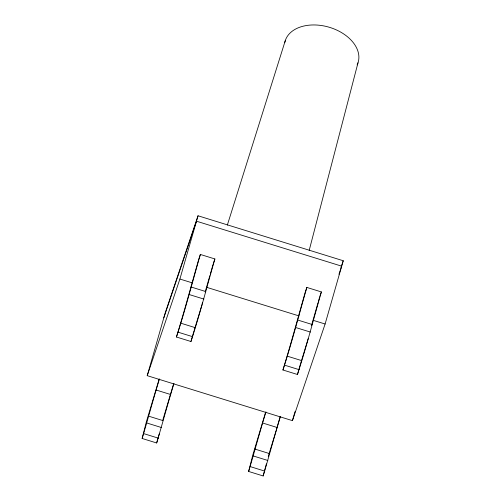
<?xml version="1.0" encoding="UTF-8"?>
<svg xmlns="http://www.w3.org/2000/svg" width="501" height="501" viewBox="0 0 501 501"><rect width="100%" height="100%" fill="white"/><g stroke="black" fill="none" stroke-linecap="round" stroke-linejoin="round"><path stroke-width="0.75" d="M173.979 383.428C167.873 403.192 162.6 423.176 156.656 442.972L142.134 438.475C148.083 418.679 153.356 398.696 159.456 378.925M176.446 337.01C185.326 309.75 192.44 282 200.369 254.458L214.891 258.954C206.963 286.497 199.849 314.246 190.969 341.513L176.446 337.01C184.33 311.221 191.357 285.232 198.734 259.286L200.369 254.458M202.116 304.163L202.417 302.779M280.472 416.406C274.366 436.171 269.093 456.154 263.144 475.95L248.628 471.454C254.571 451.658 259.844 431.674 265.95 411.903M266.394 463.87L263.144 475.95M282.933 369.988C291.82 342.728 298.928 314.979 306.856 287.436L321.379 291.933C313.451 319.475 306.336 347.224 297.456 374.491L282.933 369.988C290.824 344.2 297.844 318.21 305.222 292.265L306.856 287.436M309.186 250.387L357.99 62.838M147.219 375.669L165.361 312.405L198.033 215.774L343.248 260.745L325.105 324.009L292.434 420.64L147.219 375.669L179.897 279.038L198.033 215.774M142.134 438.475L146.367 421.829L159.124 379.238M156.656 442.972L158.253 437.411M158.648 436.02L159.249 433.935M173.434 384.474L162.681 420.471M190.969 341.513L194.019 330.867M205.166 291.989L209.85 275.663M210.276 274.179L213.044 264.528M248.628 471.454L252.861 454.808L265.611 412.217M276.314 430.021L280.134 416.713M297.456 374.491L300.512 363.845M311.447 325.713L318.041 302.704M318.467 301.22L319.744 296.761M292.434 420.64L295.014 411.628M194.25 330.121L201.966 304.858M268.279 456.38L276.107 430.76M300.738 363.1L308.228 338.582M227.322 225.137L285.382 40.349M163.802 317.828L196.48 221.198L341.695 266.169L338.952 274.279M213.257 263.783L214.891 258.954M319.976 296.072L321.379 291.933M341.006 267.384L343.248 260.745M179.897 279.038L191.808 282.727M206.706 287.342L299.047 315.937M313.194 320.321L325.105 324.009M191.038 286.992L205.56 291.488M297.525 319.97L312.048 324.466M189.397 294.601L203.913 299.097M295.884 327.579L310.407 332.075M180.673 323.145L195.196 327.641M287.161 356.123L301.683 360.62M178.08 332.182L192.603 336.678M284.568 365.16L299.091 369.657M156.268 390.06L170.785 394.556M262.756 423.038L277.278 427.535M148.321 416.068L162.838 420.564M254.809 449.046L269.331 453.543M146.824 423.001L161.341 427.497M253.312 455.979L267.835 460.475M143.768 433.641L158.291 438.137M250.262 466.619L264.779 471.122M284.806 42.491A38.013 25.488 16 0 1 329.852 27.436A38.013 25.488 16 0 1 357.138 64.892"/></g></svg>
